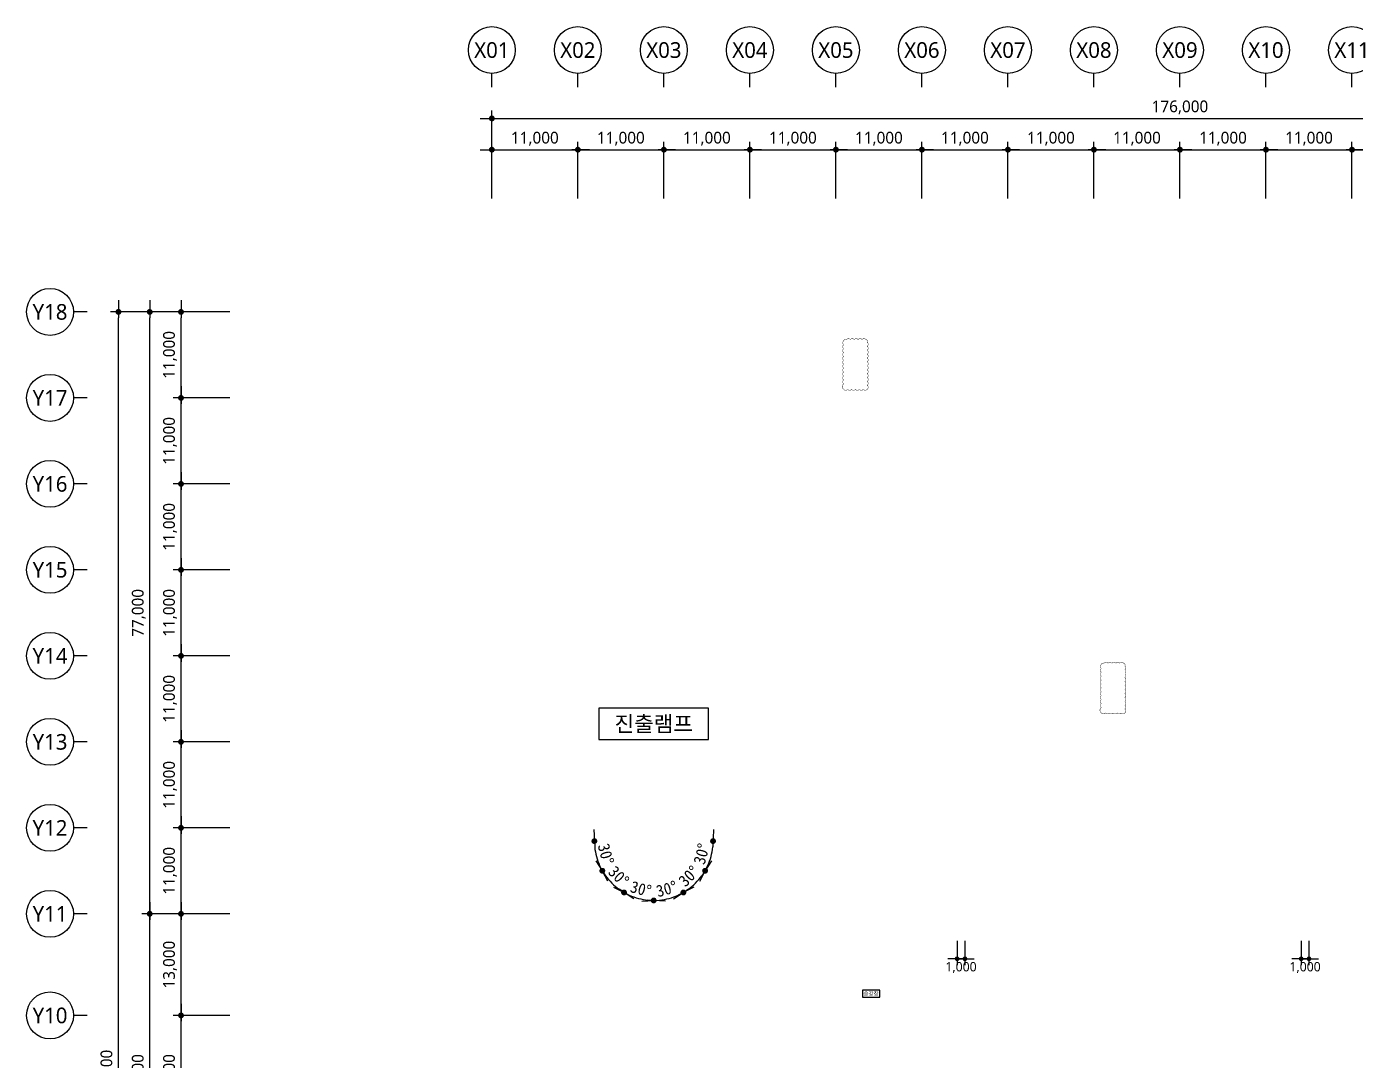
# Model space of a CAD drawing. Header units: millimetres. Extents: x 4003075 to 5615882, y 1445368 to 2591247.
# Drawn here: x 4423075 to 4593013, y 2439613 to 2571868 of the extents above; entities that cross this region are included whole.
import ezdxf
from ezdxf.enums import TextEntityAlignment as Align

# ---------------------------------------------------------------- set-up
doc = ezdxf.new("R2010")
doc.units = ezdxf.units.MM
for name, color, linetype, lineweight in [('A-AXIS-BUBL', 7, 'Continuous', 25), ('A-DIMS', 7, 'Continuous', 25), ('A-XXXX-TXT2', 3, 'Continuous', 25), ('REV-202205', 20, 'Continuous', 25)]:
    doc.layers.add(name, color=color, linetype=linetype, lineweight=lineweight)
doc.styles.add('HY울릉도L', font='')
doc.styles.add('XR-평면도$0$맑은 고딕', font='malgun.ttf')
doc.styles.add('돋움', font='')
doc.styles.add('맑은고딕', font='malgun.ttf')
doc.styles.get('HY울릉도L').set_extended_font_data('HYwulM')
doc.styles.get('돋움').set_extended_font_data('DotumChe')
doc.dimstyles.new('CDIM', dxfattribs={"dimtxt": 3, "dimasz": 1.5, "dimexe": 2, "dimexo": 1, "dimgap": 1, "dimtad": 1, "dimdec": 0, "dimrnd": 0.5, "dimzin": 0, "dimdsep": 32, "dimlunit": 6, "dimtxsty": 'HY울릉도L', "dimblk1": '_CIDOT', "dimblk2": '_CIDOT', "dimsah": 1, "dimcen": 5.5, "dimclrd": 2, "dimclre": 2, "dimclrt": 7, "dimadec": 0, "dimazin": 0, "dimtfac": 1, "dimtdec": 0, "dimtix": 1, "dimtmove": 2, "dimatfit": 1, "dimldrblk": '_CIDOT', "dimfxl": 1, "dimtolj": 1, "dimtzin": 0, "dimlwd": -1, "dimarcsym": 0})

# ---------------------------------------------------------------- blocks, each defined once
blk = doc.blocks.new('글_진출램프')
at = {"layer": 'A-XXXX-TXT2', "color": 0}
blk.add_lwpolyline([(-7000, -1997), (7000, -1997), (7000, 2003), (-7000, 2003)], close=True, dxfattribs=at)
at = {"layer": 'A-XXXX-TXT2', "style": '맑은고딕'}
blk.add_text('진출램프', height=2000, dxfattribs=at).set_placement((0, 3), align=Align.MIDDLE_CENTER)
blk = doc.blocks.new('_CIDOT')
at = {"color": 0, "linetype": 'ByBlock'}
blk.add_line((2, 0), (-1, 0), dxfattribs=at)
at = {"color": 0, "linetype": 'ByBlock', "const_width": 0.5}
blk.add_lwpolyline([(-0.25, 0, 1), (0.25, 0, 1)], format="xyb", close=True, dxfattribs=at)
blk = doc.blocks.new('*D151')
at = {"layer": 'A-DIMS', "lineweight": -2, "transparency": 16777216}
for p, q in [((4542075, 2454916), (4542075, 2451817)), ((4543075, 2454916), (4543075, 2451817))]:
    blk.add_line(p, q, dxfattribs=at)
at = {"layer": 'A-DIMS', "transparency": 16777216}
for p, q in [((4541475, 2452617), (4540875, 2452617)), ((4543075, 2452617), (4542075, 2452617)), ((4543675, 2452617), (4544275, 2452617))]:
    blk.add_line(p, q, dxfattribs=at)
at = {"layer": 'A-DIMS', "transparency": 16777216, "xscale": 600, "yscale": 600, "zscale": 600}
blk.add_blockref('_CIDOT', (4542075, 2452617), dxfattribs=at)
at = {"layer": 'A-DIMS', "transparency": 16777216, "xscale": 600, "yscale": 600, "zscale": 600, "rotation": 180}
blk.add_blockref('_CIDOT', (4543075, 2452617), dxfattribs=at)
at = {"layer": 'A-DIMS', "color": 3, "transparency": 16777216, "insert": (4542575, 2451493), "char_height": 1200, "attachment_point": 5, "style": '맑은고딕'}
blk.add_mtext('\\A1;1,000', dxfattribs=at)
blk = doc.blocks.new('*D153')
at = {"layer": 'A-DIMS', "lineweight": -2, "transparency": 16777216}
for p, q in [((4586075, 2454916), (4586075, 2451817)), ((4587075, 2454916), (4587075, 2451817))]:
    blk.add_line(p, q, dxfattribs=at)
at = {"layer": 'A-DIMS', "transparency": 16777216}
for p, q in [((4585475, 2452617), (4584875, 2452617)), ((4587075, 2452617), (4586075, 2452617)), ((4587675, 2452617), (4588275, 2452617))]:
    blk.add_line(p, q, dxfattribs=at)
at = {"layer": 'A-DIMS', "transparency": 16777216, "xscale": 600, "yscale": 600, "zscale": 600}
blk.add_blockref('_CIDOT', (4586075, 2452617), dxfattribs=at)
at = {"layer": 'A-DIMS', "transparency": 16777216, "xscale": 600, "yscale": 600, "zscale": 600, "rotation": 180}
blk.add_blockref('_CIDOT', (4587075, 2452617), dxfattribs=at)
at = {"layer": 'A-DIMS', "color": 3, "transparency": 16777216, "insert": (4586575, 2451493), "char_height": 1200, "attachment_point": 5, "style": '맑은고딕'}
blk.add_mtext('\\A1;1,000', dxfattribs=at)
blk = doc.blocks.new('*D154')
at = {"layer": 'A-DIMS', "transparency": 16777216}
blk.add_arc((4503275, 2467668), 7587, 305.666, 324.334, dxfattribs=at)
at = {"layer": 'A-DIMS', "transparency": 16777216, "xscale": 750, "yscale": 750, "zscale": 750}
for p, rotation in [((4509846, 2463874), 57.16699755167503), ((4507069, 2461097), 212.8330024483247)]:
    blk.add_blockref('_CIDOT', p, dxfattribs=dict(at, rotation=rotation))
at = {"layer": 'A-DIMS', "color": 3, "transparency": 16777216, "insert": (4507755, 2463187), "char_height": 1500, "attachment_point": 5, "rotation": 45, "style": '돋움'}
blk.add_mtext('\\A1;30°', dxfattribs=at)
blk = doc.blocks.new('*D155')
at = {"layer": 'A-DIMS', "transparency": 16777216}
blk.add_arc((4503275, 2467668), 7587, 335.666, 354.334, dxfattribs=at)
at = {"layer": 'A-DIMS', "transparency": 16777216, "xscale": 750, "yscale": 750, "zscale": 750}
for p, rotation in [((4510862, 2467668), 87.16699788413507), ((4509846, 2463874), 242.833002115865)]:
    blk.add_blockref('_CIDOT', p, dxfattribs=dict(at, rotation=rotation))
at = {"layer": 'A-DIMS', "color": 3, "transparency": 16777216, "insert": (4509395, 2466028), "char_height": 1500, "attachment_point": 5, "rotation": 75, "style": '돋움'}
blk.add_mtext('\\A1;30°', dxfattribs=at)
blk = doc.blocks.new('*D156')
at = {"layer": 'A-DIMS', "transparency": 16777216}
blk.add_arc((4503275, 2467668), 7587, 275.666, 294.334, dxfattribs=at)
at = {"layer": 'A-DIMS', "transparency": 16777216, "xscale": 750, "yscale": 750, "zscale": 750}
for p, rotation in [((4507069, 2461097), 27.16699755167498), ((4503275, 2460080), 182.8330024483249)]:
    blk.add_blockref('_CIDOT', p, dxfattribs=dict(at, rotation=rotation))
at = {"layer": 'A-DIMS', "color": 3, "transparency": 16777216, "insert": (4504915, 2461547), "char_height": 1500, "attachment_point": 5, "rotation": 15, "style": '돋움'}
blk.add_mtext('\\A1;30°', dxfattribs=at)
blk = doc.blocks.new('*D157')
at = {"layer": 'A-DIMS', "transparency": 16777216}
blk.add_arc((4503275, 2467668), 7587, 215.666, 234.334, dxfattribs=at)
at = {"layer": 'A-DIMS', "transparency": 16777216, "xscale": 750, "yscale": 750, "zscale": 750}
for p, rotation in [((4496704, 2463874), 122.8330024483254), ((4499481, 2461097), 327.1669975516756)]:
    blk.add_blockref('_CIDOT', p, dxfattribs=dict(at, rotation=rotation))
at = {"layer": 'A-DIMS', "color": 3, "transparency": 16777216, "insert": (4498795, 2463187), "char_height": 1500, "attachment_point": 5, "rotation": 315, "style": '돋움'}
blk.add_mtext('\\A1;30°', dxfattribs=at)
blk = doc.blocks.new('*D158')
at = {"layer": 'A-DIMS', "transparency": 16777216}
blk.add_arc((4503275, 2467668), 7587, 185.666, 204.334, dxfattribs=at)
at = {"layer": 'A-DIMS', "transparency": 16777216, "xscale": 750, "yscale": 750, "zscale": 750}
for p, rotation in [((4495688, 2467668), 92.8330021158649), ((4496704, 2463874), 297.166997884135)]:
    blk.add_blockref('_CIDOT', p, dxfattribs=dict(at, rotation=rotation))
at = {"layer": 'A-DIMS', "color": 3, "transparency": 16777216, "insert": (4497155, 2466028), "char_height": 1500, "attachment_point": 5, "rotation": 285, "style": '돋움'}
blk.add_mtext('\\A1;30°', dxfattribs=at)
blk = doc.blocks.new('*D159')
at = {"layer": 'A-DIMS', "transparency": 16777216}
blk.add_arc((4503275, 2467668), 7587, 245.666, 264.334, dxfattribs=at)
at = {"layer": 'A-DIMS', "transparency": 16777216, "xscale": 750, "yscale": 750, "zscale": 750}
for p, rotation in [((4499481, 2461097), 152.833002448325), ((4503275, 2460080), 357.1669975516752)]:
    blk.add_blockref('_CIDOT', p, dxfattribs=dict(at, rotation=rotation))
at = {"layer": 'A-DIMS', "color": 3, "transparency": 16777216, "insert": (4501635, 2461547), "char_height": 1500, "attachment_point": 5, "rotation": 345, "style": '돋움'}
blk.add_mtext('\\A1;30°', dxfattribs=at)
blk = doc.blocks.new('*D16')
at = {"layer": 'A-DIMS', "lineweight": -2, "transparency": 16777216}
for p, q in [((93193, 151121), (85943, 151121)), ((93193, 135121), (85943, 135121))]:
    blk.add_line(p, q, dxfattribs=at)
at = {"layer": 'A-DIMS', "transparency": 16777216}
blk.add_line((86943, 135871), (86943, 150371), dxfattribs=at)
at = {"layer": 'A-DIMS', "transparency": 16777216, "xscale": 750, "yscale": 750, "zscale": 750}
for p, rotation in [((86943, 151121), 90), ((86943, 135121), 270)]:
    blk.add_blockref('_CIDOT', p, dxfattribs=dict(at, rotation=rotation))
at = {"layer": 'A-DIMS', "color": 3, "transparency": 16777216, "insert": (85538, 143121), "char_height": 1500, "attachment_point": 5, "rotation": 90, "style": '맑은고딕'}
blk.add_mtext('\\A1;16,000', dxfattribs=at)
blk = doc.blocks.new('*D17')
at = {"layer": 'A-DIMS', "lineweight": -2, "transparency": 16777216}
for p, q in [((93193, 164121), (85943, 164121)), ((93193, 151121), (85943, 151121))]:
    blk.add_line(p, q, dxfattribs=at)
at = {"layer": 'A-DIMS', "transparency": 16777216}
blk.add_line((86943, 151871), (86943, 163371), dxfattribs=at)
at = {"layer": 'A-DIMS', "transparency": 16777216, "xscale": 750, "yscale": 750, "zscale": 750}
for p, rotation in [((86943, 164121), 90), ((86943, 151121), 270)]:
    blk.add_blockref('_CIDOT', p, dxfattribs=dict(at, rotation=rotation))
at = {"layer": 'A-DIMS', "color": 3, "transparency": 16777216, "insert": (85538, 157621), "char_height": 1500, "attachment_point": 5, "rotation": 90, "style": '맑은고딕'}
blk.add_mtext('\\A1;13,000', dxfattribs=at)
blk = doc.blocks.new('*D18')
at = {"layer": 'A-DIMS', "lineweight": -2, "transparency": 16777216}
for p, q in [((93193, 175121), (85943, 175121)), ((93193, 164121), (85943, 164121))]:
    blk.add_line(p, q, dxfattribs=at)
at = {"layer": 'A-DIMS', "transparency": 16777216}
blk.add_line((86943, 164871), (86943, 174371), dxfattribs=at)
at = {"layer": 'A-DIMS', "transparency": 16777216, "xscale": 750, "yscale": 750, "zscale": 750}
for p, rotation in [((86943, 175121), 90), ((86943, 164121), 270)]:
    blk.add_blockref('_CIDOT', p, dxfattribs=dict(at, rotation=rotation))
at = {"layer": 'A-DIMS', "color": 3, "transparency": 16777216, "insert": (85538, 169621), "char_height": 1500, "attachment_point": 5, "rotation": 90, "style": '맑은고딕'}
blk.add_mtext('\\A1;11,000', dxfattribs=at)
blk = doc.blocks.new('*D19')
at = {"layer": 'A-DIMS', "lineweight": -2, "transparency": 16777216}
for p, q in [((93193, 186121), (85943, 186121)), ((93193, 175121), (85943, 175121))]:
    blk.add_line(p, q, dxfattribs=at)
at = {"layer": 'A-DIMS', "transparency": 16777216}
blk.add_line((86943, 175871), (86943, 185371), dxfattribs=at)
at = {"layer": 'A-DIMS', "transparency": 16777216, "xscale": 750, "yscale": 750, "zscale": 750}
for p, rotation in [((86943, 186121), 90), ((86943, 175121), 270)]:
    blk.add_blockref('_CIDOT', p, dxfattribs=dict(at, rotation=rotation))
at = {"layer": 'A-DIMS', "color": 3, "transparency": 16777216, "insert": (85538, 180621), "char_height": 1500, "attachment_point": 5, "rotation": 90, "style": '맑은고딕'}
blk.add_mtext('\\A1;11,000', dxfattribs=at)
blk = doc.blocks.new('*D20')
at = {"layer": 'A-DIMS', "lineweight": -2, "transparency": 16777216}
for p, q in [((93193, 197121), (85943, 197121)), ((93193, 186121), (85943, 186121))]:
    blk.add_line(p, q, dxfattribs=at)
at = {"layer": 'A-DIMS', "transparency": 16777216}
blk.add_line((86943, 186871), (86943, 196371), dxfattribs=at)
at = {"layer": 'A-DIMS', "transparency": 16777216, "xscale": 750, "yscale": 750, "zscale": 750}
for p, rotation in [((86943, 197121), 90), ((86943, 186121), 270)]:
    blk.add_blockref('_CIDOT', p, dxfattribs=dict(at, rotation=rotation))
at = {"layer": 'A-DIMS', "color": 3, "transparency": 16777216, "insert": (85538, 191621), "char_height": 1500, "attachment_point": 5, "rotation": 90, "style": '맑은고딕'}
blk.add_mtext('\\A1;11,000', dxfattribs=at)
blk = doc.blocks.new('*D21')
at = {"layer": 'A-DIMS', "lineweight": -2, "transparency": 16777216}
for p, q in [((93193, 208121), (85943, 208121)), ((93193, 197121), (85943, 197121))]:
    blk.add_line(p, q, dxfattribs=at)
at = {"layer": 'A-DIMS', "transparency": 16777216}
blk.add_line((86943, 197871), (86943, 207371), dxfattribs=at)
at = {"layer": 'A-DIMS', "transparency": 16777216, "xscale": 750, "yscale": 750, "zscale": 750}
for p, rotation in [((86943, 208121), 90), ((86943, 197121), 270)]:
    blk.add_blockref('_CIDOT', p, dxfattribs=dict(at, rotation=rotation))
at = {"layer": 'A-DIMS', "color": 3, "transparency": 16777216, "insert": (85538, 202621), "char_height": 1500, "attachment_point": 5, "rotation": 90, "style": '맑은고딕'}
blk.add_mtext('\\A1;11,000', dxfattribs=at)
blk = doc.blocks.new('*D22')
at = {"layer": 'A-DIMS', "lineweight": -2, "transparency": 16777216}
for p, q in [((93193, 219121), (85943, 219121)), ((93193, 208121), (85943, 208121))]:
    blk.add_line(p, q, dxfattribs=at)
at = {"layer": 'A-DIMS', "transparency": 16777216}
blk.add_line((86943, 208871), (86943, 218371), dxfattribs=at)
at = {"layer": 'A-DIMS', "transparency": 16777216, "xscale": 750, "yscale": 750, "zscale": 750}
for p, rotation in [((86943, 219121), 90), ((86943, 208121), 270)]:
    blk.add_blockref('_CIDOT', p, dxfattribs=dict(at, rotation=rotation))
at = {"layer": 'A-DIMS', "color": 3, "transparency": 16777216, "insert": (85538, 213621), "char_height": 1500, "attachment_point": 5, "rotation": 90, "style": '맑은고딕'}
blk.add_mtext('\\A1;11,000', dxfattribs=at)
blk = doc.blocks.new('*D23')
at = {"layer": 'A-DIMS', "lineweight": -2, "transparency": 16777216}
for p, q in [((93193, 230121), (85943, 230121)), ((93193, 219121), (85943, 219121))]:
    blk.add_line(p, q, dxfattribs=at)
at = {"layer": 'A-DIMS', "transparency": 16777216}
blk.add_line((86943, 219871), (86943, 229371), dxfattribs=at)
at = {"layer": 'A-DIMS', "transparency": 16777216, "xscale": 750, "yscale": 750, "zscale": 750}
for p, rotation in [((86943, 230121), 90), ((86943, 219121), 270)]:
    blk.add_blockref('_CIDOT', p, dxfattribs=dict(at, rotation=rotation))
at = {"layer": 'A-DIMS', "color": 3, "transparency": 16777216, "insert": (85538, 224621), "char_height": 1500, "attachment_point": 5, "rotation": 90, "style": '맑은고딕'}
blk.add_mtext('\\A1;11,000', dxfattribs=at)
blk = doc.blocks.new('*D24')
at = {"layer": 'A-DIMS', "lineweight": -2, "transparency": 16777216}
for p, q in [((93193, 241121), (85943, 241121)), ((93193, 230121), (85943, 230121))]:
    blk.add_line(p, q, dxfattribs=at)
at = {"layer": 'A-DIMS', "transparency": 16777216}
blk.add_line((86943, 230871), (86943, 240371), dxfattribs=at)
at = {"layer": 'A-DIMS', "transparency": 16777216, "xscale": 750, "yscale": 750, "zscale": 750}
for p, rotation in [((86943, 241121), 90), ((86943, 230121), 270)]:
    blk.add_blockref('_CIDOT', p, dxfattribs=dict(at, rotation=rotation))
at = {"layer": 'A-DIMS', "color": 3, "transparency": 16777216, "insert": (85538, 235621), "char_height": 1500, "attachment_point": 5, "rotation": 90, "style": '맑은고딕'}
blk.add_mtext('\\A1;11,000', dxfattribs=at)
blk = doc.blocks.new('*D26')
at = {"layer": 'A-DIMS', "lineweight": -2, "transparency": 16777216}
for p, q in [((93193, 241121), (77943, 241121)), ((93193, 45121), (77943, 45121))]:
    blk.add_line(p, q, dxfattribs=at)
at = {"layer": 'A-DIMS', "transparency": 16777216}
blk.add_line((78943, 45871), (78943, 240371), dxfattribs=at)
at = {"layer": 'A-DIMS', "transparency": 16777216, "xscale": 750, "yscale": 750, "zscale": 750}
for p, rotation in [((78943, 241121), 90), ((78943, 45121), 270)]:
    blk.add_blockref('_CIDOT', p, dxfattribs=dict(at, rotation=rotation))
at = {"layer": 'A-DIMS', "color": 3, "transparency": 16777216, "insert": (77538, 143121), "char_height": 1500, "attachment_point": 5, "rotation": 90, "style": '맑은고딕'}
blk.add_mtext('\\A1;196,000', dxfattribs=at)
blk = doc.blocks.new('*D28')
at = {"layer": 'A-DIMS', "lineweight": -2, "transparency": 16777216}
for p, q in [((93193, 164121), (81943, 164121)), ((93193, 122121), (81943, 122121))]:
    blk.add_line(p, q, dxfattribs=at)
at = {"layer": 'A-DIMS', "transparency": 16777216}
blk.add_line((82943, 122871), (82943, 163371), dxfattribs=at)
at = {"layer": 'A-DIMS', "transparency": 16777216, "xscale": 750, "yscale": 750, "zscale": 750}
for p, rotation in [((82943, 164121), 90), ((82943, 122121), 270)]:
    blk.add_blockref('_CIDOT', p, dxfattribs=dict(at, rotation=rotation))
at = {"layer": 'A-DIMS', "color": 3, "transparency": 16777216, "insert": (81542, 143121), "char_height": 1500, "attachment_point": 5, "rotation": 90, "style": '맑은고딕'}
blk.add_mtext('\\A1;42,000', dxfattribs=at)
blk = doc.blocks.new('*D29')
at = {"layer": 'A-DIMS', "lineweight": -2, "transparency": 16777216}
for p, q in [((93193, 241121), (81943, 241121)), ((93193, 164121), (81943, 164121))]:
    blk.add_line(p, q, dxfattribs=at)
at = {"layer": 'A-DIMS', "transparency": 16777216}
blk.add_line((82943, 164871), (82943, 240371), dxfattribs=at)
at = {"layer": 'A-DIMS', "transparency": 16777216, "xscale": 750, "yscale": 750, "zscale": 750}
for p, rotation in [((82943, 241121), 90), ((82943, 164121), 270)]:
    blk.add_blockref('_CIDOT', p, dxfattribs=dict(at, rotation=rotation))
at = {"layer": 'A-DIMS', "color": 3, "transparency": 16777216, "insert": (81542, 202621), "char_height": 1500, "attachment_point": 5, "rotation": 90, "style": '맑은고딕'}
blk.add_mtext('\\A1;77,000', dxfattribs=at)
blk = doc.blocks.new('*D30')
at = {"layer": 'A-DIMS', "lineweight": -2, "transparency": 16777216}
for p, q in [((148693, 255621), (148693, 262871)), ((159693, 255621), (159693, 262871))]:
    blk.add_line(p, q, dxfattribs=at)
at = {"layer": 'A-DIMS', "transparency": 16777216}
blk.add_line((149443, 261871), (158943, 261871), dxfattribs=at)
at = {"layer": 'A-DIMS', "transparency": 16777216, "xscale": 750, "yscale": 750, "zscale": 750, "rotation": 180}
blk.add_blockref('_CIDOT', (148693, 261871), dxfattribs=at)
at = {"layer": 'A-DIMS', "transparency": 16777216, "xscale": 750, "yscale": 750, "zscale": 750}
blk.add_blockref('_CIDOT', (159693, 261871), dxfattribs=at)
at = {"layer": 'A-DIMS', "color": 3, "transparency": 16777216, "insert": (154193, 263275), "char_height": 1500, "attachment_point": 5, "style": '맑은고딕'}
blk.add_mtext('\\A1;11,000', dxfattribs=at)
blk = doc.blocks.new('*D31')
at = {"layer": 'A-DIMS', "lineweight": -2, "transparency": 16777216}
for p, q in [((159693, 255621), (159693, 262871)), ((170693, 255621), (170693, 262871))]:
    blk.add_line(p, q, dxfattribs=at)
at = {"layer": 'A-DIMS', "transparency": 16777216}
blk.add_line((160443, 261871), (169943, 261871), dxfattribs=at)
at = {"layer": 'A-DIMS', "transparency": 16777216, "xscale": 750, "yscale": 750, "zscale": 750, "rotation": 180}
blk.add_blockref('_CIDOT', (159693, 261871), dxfattribs=at)
at = {"layer": 'A-DIMS', "transparency": 16777216, "xscale": 750, "yscale": 750, "zscale": 750}
blk.add_blockref('_CIDOT', (170693, 261871), dxfattribs=at)
at = {"layer": 'A-DIMS', "color": 3, "transparency": 16777216, "insert": (165193, 263275), "char_height": 1500, "attachment_point": 5, "style": '맑은고딕'}
blk.add_mtext('\\A1;11,000', dxfattribs=at)
blk = doc.blocks.new('*D32')
at = {"layer": 'A-DIMS', "lineweight": -2, "transparency": 16777216}
for p, q in [((170693, 255621), (170693, 262871)), ((181693, 255621), (181693, 262871))]:
    blk.add_line(p, q, dxfattribs=at)
at = {"layer": 'A-DIMS', "transparency": 16777216}
blk.add_line((171443, 261871), (180943, 261871), dxfattribs=at)
at = {"layer": 'A-DIMS', "transparency": 16777216, "xscale": 750, "yscale": 750, "zscale": 750, "rotation": 180}
blk.add_blockref('_CIDOT', (170693, 261871), dxfattribs=at)
at = {"layer": 'A-DIMS', "transparency": 16777216, "xscale": 750, "yscale": 750, "zscale": 750}
blk.add_blockref('_CIDOT', (181693, 261871), dxfattribs=at)
at = {"layer": 'A-DIMS', "color": 3, "transparency": 16777216, "insert": (176193, 263275), "char_height": 1500, "attachment_point": 5, "style": '맑은고딕'}
blk.add_mtext('\\A1;11,000', dxfattribs=at)
blk = doc.blocks.new('*D33')
at = {"layer": 'A-DIMS', "lineweight": -2, "transparency": 16777216}
for p, q in [((181693, 255621), (181693, 262871)), ((192693, 255621), (192693, 262871))]:
    blk.add_line(p, q, dxfattribs=at)
at = {"layer": 'A-DIMS', "transparency": 16777216}
blk.add_line((182443, 261871), (191943, 261871), dxfattribs=at)
at = {"layer": 'A-DIMS', "transparency": 16777216, "xscale": 750, "yscale": 750, "zscale": 750, "rotation": 180}
blk.add_blockref('_CIDOT', (181693, 261871), dxfattribs=at)
at = {"layer": 'A-DIMS', "transparency": 16777216, "xscale": 750, "yscale": 750, "zscale": 750}
blk.add_blockref('_CIDOT', (192693, 261871), dxfattribs=at)
at = {"layer": 'A-DIMS', "color": 3, "transparency": 16777216, "insert": (187193, 263275), "char_height": 1500, "attachment_point": 5, "style": '맑은고딕'}
blk.add_mtext('\\A1;11,000', dxfattribs=at)
blk = doc.blocks.new('*D34')
at = {"layer": 'A-DIMS', "lineweight": -2, "transparency": 16777216}
for p, q in [((192693, 255621), (192693, 262871)), ((203693, 255621), (203693, 262871))]:
    blk.add_line(p, q, dxfattribs=at)
at = {"layer": 'A-DIMS', "transparency": 16777216}
blk.add_line((193443, 261871), (202943, 261871), dxfattribs=at)
at = {"layer": 'A-DIMS', "transparency": 16777216, "xscale": 750, "yscale": 750, "zscale": 750, "rotation": 180}
blk.add_blockref('_CIDOT', (192693, 261871), dxfattribs=at)
at = {"layer": 'A-DIMS', "transparency": 16777216, "xscale": 750, "yscale": 750, "zscale": 750}
blk.add_blockref('_CIDOT', (203693, 261871), dxfattribs=at)
at = {"layer": 'A-DIMS', "color": 3, "transparency": 16777216, "insert": (198193, 263275), "char_height": 1500, "attachment_point": 5, "style": '맑은고딕'}
blk.add_mtext('\\A1;11,000', dxfattribs=at)
blk = doc.blocks.new('*D35')
at = {"layer": 'A-DIMS', "lineweight": -2, "transparency": 16777216}
for p, q in [((203693, 255621), (203693, 262871)), ((214693, 255621), (214693, 262871))]:
    blk.add_line(p, q, dxfattribs=at)
at = {"layer": 'A-DIMS', "transparency": 16777216}
blk.add_line((204443, 261871), (213943, 261871), dxfattribs=at)
at = {"layer": 'A-DIMS', "transparency": 16777216, "xscale": 750, "yscale": 750, "zscale": 750, "rotation": 180}
blk.add_blockref('_CIDOT', (203693, 261871), dxfattribs=at)
at = {"layer": 'A-DIMS', "transparency": 16777216, "xscale": 750, "yscale": 750, "zscale": 750}
blk.add_blockref('_CIDOT', (214693, 261871), dxfattribs=at)
at = {"layer": 'A-DIMS', "color": 3, "transparency": 16777216, "insert": (209193, 263275), "char_height": 1500, "attachment_point": 5, "style": '맑은고딕'}
blk.add_mtext('\\A1;11,000', dxfattribs=at)
blk = doc.blocks.new('*D36')
at = {"layer": 'A-DIMS', "lineweight": -2, "transparency": 16777216}
for p, q in [((214693, 255621), (214693, 262871)), ((225693, 255621), (225693, 262871))]:
    blk.add_line(p, q, dxfattribs=at)
at = {"layer": 'A-DIMS', "transparency": 16777216}
blk.add_line((215443, 261871), (224943, 261871), dxfattribs=at)
at = {"layer": 'A-DIMS', "transparency": 16777216, "xscale": 750, "yscale": 750, "zscale": 750, "rotation": 180}
blk.add_blockref('_CIDOT', (214693, 261871), dxfattribs=at)
at = {"layer": 'A-DIMS', "transparency": 16777216, "xscale": 750, "yscale": 750, "zscale": 750}
blk.add_blockref('_CIDOT', (225693, 261871), dxfattribs=at)
at = {"layer": 'A-DIMS', "color": 3, "transparency": 16777216, "insert": (220193, 263275), "char_height": 1500, "attachment_point": 5, "style": '맑은고딕'}
blk.add_mtext('\\A1;11,000', dxfattribs=at)
blk = doc.blocks.new('*D37')
at = {"layer": 'A-DIMS', "lineweight": -2, "transparency": 16777216}
for p, q in [((225693, 255621), (225693, 262871)), ((236693, 255621), (236693, 262871))]:
    blk.add_line(p, q, dxfattribs=at)
at = {"layer": 'A-DIMS', "transparency": 16777216}
blk.add_line((226443, 261871), (235943, 261871), dxfattribs=at)
at = {"layer": 'A-DIMS', "transparency": 16777216, "xscale": 750, "yscale": 750, "zscale": 750, "rotation": 180}
blk.add_blockref('_CIDOT', (225693, 261871), dxfattribs=at)
at = {"layer": 'A-DIMS', "transparency": 16777216, "xscale": 750, "yscale": 750, "zscale": 750}
blk.add_blockref('_CIDOT', (236693, 261871), dxfattribs=at)
at = {"layer": 'A-DIMS', "color": 3, "transparency": 16777216, "insert": (231193, 263275), "char_height": 1500, "attachment_point": 5, "style": '맑은고딕'}
blk.add_mtext('\\A1;11,000', dxfattribs=at)
blk = doc.blocks.new('*D38')
at = {"layer": 'A-DIMS', "lineweight": -2, "transparency": 16777216}
for p, q in [((236693, 255621), (236693, 262871)), ((247693, 255621), (247693, 262871))]:
    blk.add_line(p, q, dxfattribs=at)
at = {"layer": 'A-DIMS', "transparency": 16777216}
blk.add_line((237443, 261871), (246943, 261871), dxfattribs=at)
at = {"layer": 'A-DIMS', "transparency": 16777216, "xscale": 750, "yscale": 750, "zscale": 750, "rotation": 180}
blk.add_blockref('_CIDOT', (236693, 261871), dxfattribs=at)
at = {"layer": 'A-DIMS', "transparency": 16777216, "xscale": 750, "yscale": 750, "zscale": 750}
blk.add_blockref('_CIDOT', (247693, 261871), dxfattribs=at)
at = {"layer": 'A-DIMS', "color": 3, "transparency": 16777216, "insert": (242193, 263275), "char_height": 1500, "attachment_point": 5, "style": '맑은고딕'}
blk.add_mtext('\\A1;11,000', dxfattribs=at)
blk = doc.blocks.new('*D43')
at = {"layer": 'A-DIMS', "lineweight": -2, "transparency": 16777216}
for p, q in [((126693, 255621), (126693, 266871)), ((302693, 255621), (302693, 266871))]:
    blk.add_line(p, q, dxfattribs=at)
at = {"layer": 'A-DIMS', "transparency": 16777216}
blk.add_line((127443, 265871), (301943, 265871), dxfattribs=at)
at = {"layer": 'A-DIMS', "transparency": 16777216, "xscale": 750, "yscale": 750, "zscale": 750, "rotation": 180}
blk.add_blockref('_CIDOT', (126693, 265871), dxfattribs=at)
at = {"layer": 'A-DIMS', "transparency": 16777216, "xscale": 750, "yscale": 750, "zscale": 750}
blk.add_blockref('_CIDOT', (302693, 265871), dxfattribs=at)
at = {"layer": 'A-DIMS', "color": 3, "transparency": 16777216, "insert": (214693, 267275), "char_height": 1500, "attachment_point": 5, "style": '맑은고딕'}
blk.add_mtext('\\A1;176,000', dxfattribs=at)
blk = doc.blocks.new('*D45')
at = {"layer": 'A-DIMS', "lineweight": -2, "transparency": 16777216}
for p, q in [((126693, 255621), (126693, 262871)), ((137693, 255621), (137693, 262871))]:
    blk.add_line(p, q, dxfattribs=at)
at = {"layer": 'A-DIMS', "transparency": 16777216}
blk.add_line((127443, 261871), (136943, 261871), dxfattribs=at)
at = {"layer": 'A-DIMS', "transparency": 16777216, "xscale": 750, "yscale": 750, "zscale": 750, "rotation": 180}
blk.add_blockref('_CIDOT', (126693, 261871), dxfattribs=at)
at = {"layer": 'A-DIMS', "transparency": 16777216, "xscale": 750, "yscale": 750, "zscale": 750}
blk.add_blockref('_CIDOT', (137693, 261871), dxfattribs=at)
at = {"layer": 'A-DIMS', "color": 3, "transparency": 16777216, "insert": (132193, 263275), "char_height": 1500, "attachment_point": 5, "style": '맑은고딕'}
blk.add_mtext('\\A1;11,000', dxfattribs=at)
blk = doc.blocks.new('*D46')
at = {"layer": 'A-DIMS', "lineweight": -2, "transparency": 16777216}
for p, q in [((137693, 255621), (137693, 262871)), ((148693, 255621), (148693, 262871))]:
    blk.add_line(p, q, dxfattribs=at)
at = {"layer": 'A-DIMS', "transparency": 16777216}
blk.add_line((138443, 261871), (147943, 261871), dxfattribs=at)
at = {"layer": 'A-DIMS', "transparency": 16777216, "xscale": 750, "yscale": 750, "zscale": 750, "rotation": 180}
blk.add_blockref('_CIDOT', (137693, 261871), dxfattribs=at)
at = {"layer": 'A-DIMS', "transparency": 16777216, "xscale": 750, "yscale": 750, "zscale": 750}
blk.add_blockref('_CIDOT', (148693, 261871), dxfattribs=at)
at = {"layer": 'A-DIMS', "color": 3, "transparency": 16777216, "insert": (143193, 263275), "char_height": 1500, "attachment_point": 5, "style": '맑은고딕'}
blk.add_mtext('\\A1;11,000', dxfattribs=at)
blk = doc.blocks.new('글_승강장')
at = {"layer": 'A-XXXX-TXT2', "color": 0, "ltscale": 100}
blk.add_lwpolyline([(-1100, 450), (-1100, -450), (1100, -450), (1100, 450)], close=True, dxfattribs=at)
at = {"layer": 'A-XXXX-TXT2', "ltscale": 100, "style": 'XR-평면도$0$맑은 고딕'}
blk.add_text('승강장', height=500, dxfattribs=at).set_placement((0, 0), align=Align.MIDDLE_CENTER)
blk = doc.blocks.new('DIM(210222)')
for p, q in [((126693, 269870.6), (126693, 271620.6)), ((137693, 269870.6), (137693, 271620.6)), ((148693, 269870.6), (148693, 271620.6)), ((159693, 269870.6), (159693, 271620.6)), ((170693, 269870.6), (170693, 271620.6)), ((181693, 269870.6), (181693, 271620.6)), ((192693, 269870.6), (192693, 271620.6)), ((203693, 269870.6), (203693, 271620.6)), ((214693, 269870.6), (214693, 271620.6)), ((225693, 269870.6), (225693, 271620.6)), ((236693, 269870.6), (236693, 271620.6)), ((74943, 241120.6), (73193, 241120.6)), ((74943, 230120.6), (73193, 230120.6)), ((74943, 219120.6), (73193, 219120.6)), ((74943, 208120.6), (73193, 208120.6)), ((74943, 197120.6), (73193, 197120.6)), ((74943, 186120.6), (73193, 186120.6)), ((74943, 175120.6), (73193, 175120.6)), ((74943, 164120.6), (73193, 164120.6)), ((74943, 151120.6), (73193, 151120.6))]:
    blk.add_line(p, q)
at = {"layer": 'A-AXIS-BUBL', "ltscale": 0.2}
for centre in [(126693, 274620.6), (137693, 274620.6), (148693, 274620.6), (159693, 274620.6), (170693, 274620.6), (181693, 274620.6), (192693, 274620.6), (203693, 274620.6), (214693, 274620.6), (225693, 274620.6), (236693, 274620.6), (70193, 241120.6), (70193, 230120.6), (70193, 219120.6), (70193, 208120.6), (70193, 197120.6), (70193, 186120.6), (70193, 175120.6), (70193, 164120.6), (70193, 151120.6)]:
    blk.add_circle(centre, 3000, dxfattribs=at)
at = {"layer": 'A-XXXX-TXT2', "ltscale": 0.2, "style": '맑은고딕'}
for s, p in [('X01', (126693, 274620.6)), ('X02', (137693, 274620.6)), ('X03', (148693, 274620.6)), ('X04', (159693, 274620.6)), ('X05', (170693, 274620.6)), ('X06', (181693, 274620.6)), ('X07', (192693, 274620.6)), ('X08', (203693, 274620.6)), ('X09', (214693, 274620.6)), ('X10', (225693, 274620.6)), ('X11', (236693, 274620.6)), ('Y18', (70193, 241120.6)), ('Y17', (70193, 230120.6)), ('Y16', (70193, 219120.6)), ('Y15', (70193, 208120.6)), ('Y14', (70193, 197120.6)), ('Y13', (70193, 186120.6)), ('Y12', (70193, 175120.6)), ('Y11', (70193, 164120.6)), ('Y10', (70193, 151120.6))]:
    blk.add_text(s, height=2000, dxfattribs=at).set_placement(p, align=Align.MIDDLE)
at = {"layer": 'A-DIMS'}
for p1, p2, distance, picture, middle in [((126693, 255120.6), (302693, 255120.6), 10750, '*D43', (214693, 267275.5)), ((126693, 255120.6), (137693, 255120.6), 6750, '*D45', (132193, 263275.5)), ((137693, 255120.6), (148693, 255120.6), 6750, '*D46', (143193, 263275.5)), ((148693, 255120.6), (159693, 255120.6), 6750, '*D30', (154193, 263275.5)), ((159693, 255120.6), (170693, 255120.6), 6750, '*D31', (165193, 263275.5)), ((170693, 255120.6), (181693, 255120.6), 6750, '*D32', (176193, 263275.5)), ((181693, 255120.6), (192693, 255120.6), 6750, '*D33', (187193, 263275.5)), ((192693, 255120.6), (203693, 255120.6), 6750, '*D34', (198193, 263275.5)), ((203693, 255120.6), (214693, 255120.6), 6750, '*D35', (209193, 263275.5)), ((214693, 255120.6), (225693, 255120.6), 6750, '*D36', (220193, 263275.5)), ((225693, 255120.6), (236693, 255120.6), 6750, '*D37', (231193, 263275.5)), ((236693, 255120.6), (247693, 255120.6), 6750, '*D38', (242193, 263275.5)), ((93693, 45120.6), (93693, 241120.6), 14750, '*D26', (77538.1, 143120.6)), ((93693, 164120.6), (93693, 241120.6), 10750, '*D29', (81542.2, 202620.6)), ((93693, 230120.6), (93693, 241120.6), 6750, '*D24', (85538.1, 235620.6)), ((93693, 219120.6), (93693, 230120.6), 6750, '*D23', (85538.1, 224620.6)), ((93693, 208120.6), (93693, 219120.6), 6750, '*D22', (85538.1, 213620.6)), ((93693, 197120.6), (93693, 208120.6), 6750, '*D21', (85538.1, 202620.6)), ((93693, 186120.6), (93693, 197120.6), 6750, '*D20', (85538.1, 191620.6)), ((93693, 175120.6), (93693, 186120.6), 6750, '*D19', (85538.1, 180620.6)), ((93693, 164120.6), (93693, 175120.6), 6750, '*D18', (85538.1, 169620.6)), ((93693, 122120.6), (93693, 164120.6), 10750, '*D28', (81542.2, 143120.6)), ((93693, 151120.6), (93693, 164120.6), 6750, '*D17', (85538.1, 157620.6)), ((93693, 135120.6), (93693, 151120.6), 6750, '*D16', (85538.1, 143120.6))]:
    dim = blk.add_aligned_dim(p1=p1, p2=p2, distance=distance, dimstyle='CDIM', override={"dimscale": 500, "dimtxsty": '맑은고딕', "dimclrd": 256, "dimclre": 256, "dimclrt": 3}, dxfattribs=at)
    dim.commit()
    dim.dimension.update_dxf_attribs({"geometry": picture, "text_midpoint": middle})

msp = doc.modelspace()

# ---------------------------------------------------------------- linework, layer by layer
at = {"layer": 'REV-202205', "const_width": 50}
for points in [[(4527575, 2525467.6, 0.52056705), (4528075, 2525467.6, 0.52056705), (4528575, 2525467.6, 0.52056705), (4529075, 2525467.6, 0.52056705), (4529575, 2525467.6, 0.52056705), (4530075, 2525467.6, 0.52056705), (4530575, 2525467.6, 0.52056705), (4530575, 2525967.6, 0.52056705), (4530575, 2526467.6, 0.52056705), (4530575, 2526967.6, 0.52056705), (4530575, 2527467.6, 0.52056705), (4530575, 2527967.6, 0.52056705), (4530575, 2528467.6, 0.52056705), (4530575, 2528967.6, 0.52056705), (4530575, 2529467.6, 0.52056705), (4530575, 2529967.6, 0.52056705), (4530575, 2530467.6, 0.52056705), (4530575, 2530967.6, 0.52056705), (4530575, 2531467.6, 0.52056705), (4530425, 2531817.6, 0.52056705), (4529925, 2531817.6, 0.52056705), (4529425, 2531817.6, 0.52056705), (4528925, 2531817.6, 0.52056705), (4528425, 2531817.6, 0.52056705), (4527925, 2531817.6, 0.52056705), (4527575, 2531667.6, 0.52056705), (4527575, 2531167.6, 0.52056705), (4527575, 2530667.6, 0.52056705), (4527575, 2530167.6, 0.52056705), (4527575, 2529667.6, 0.52056705), (4527575, 2529167.6, 0.52056705), (4527575, 2528667.6, 0.52056705), (4527575, 2528167.6, 0.52056705), (4527575, 2527667.6, 0.52056705), (4527575, 2527167.6, 0.52056705), (4527575, 2526667.6, 0.52056705), (4527575, 2526167.6, 0.52056705)], [(4560525, 2484067.6, 0.52056705), (4561025, 2484067.6, 0.52056705), (4561525, 2484067.6, 0.52056705), (4562025, 2484067.6, 0.52056705), (4562525, 2484067.6, 0.52056705), (4563025, 2484067.6, 0.52056705), (4563525, 2484067.6, 0.52056705), (4563525, 2484567.6, 0.52056705), (4563525, 2485067.6, 0.52056705), (4563525, 2485567.6, 0.52056705), (4563525, 2486067.6, 0.52056705), (4563525, 2486567.6, 0.52056705), (4563525, 2487067.6, 0.52056705), (4563525, 2487567.6, 0.52056705), (4563525, 2488067.6, 0.52056705), (4563525, 2488567.6, 0.52056705), (4563525, 2489067.6, 0.52056705), (4563525, 2489567.6, 0.52056705), (4563525, 2490067.6, 0.52056705), (4563375, 2490417.6, 0.52056705), (4562875, 2490417.6, 0.52056705), (4562375, 2490417.6, 0.52056705), (4561875, 2490417.6, 0.52056705), (4561375, 2490417.6, 0.52056705), (4560875, 2490417.6, 0.52056705), (4560525, 2490267.6, 0.52056705), (4560525, 2489767.6, 0.52056705), (4560525, 2489267.6, 0.52056705), (4560525, 2488767.6, 0.52056705), (4560525, 2488267.6, 0.52056705), (4560525, 2487767.6, 0.52056705), (4560525, 2487267.6, 0.52056705), (4560525, 2486767.6, 0.52056705), (4560525, 2486267.6, 0.52056705), (4560525, 2485767.6, 0.52056705), (4560525, 2485267.6, 0.52056705), (4560525, 2484767.6, 0.52056705)]]:
    msp.add_lwpolyline(points, format="xyb", close=True, dxfattribs=at)

# ---------------------------------------------------------------- block references
for name, p in [('DIM(210222)', (4355882, 2294247)), ('글_진출램프', (4503275, 2482667.6)), ('글_승강장', (4531074.6, 2448157.3))]:
    msp.add_blockref(name, p)

# ---------------------------------------------------------------- dimensions: what is measured, and where the dimension line sits
at = {"layer": 'A-DIMS'}
for base, line1, line2, picture, middle in [((4510404.7, 2465072.6), ((4477575, 2467667.6), (4528975, 2467667.6)), ((4503275, 2467667.6), (4525531.9, 2454817.6)), '*D155', (4509395.4, 2466027.6)), ((4495803, 2466350.1), ((4528975, 2467667.6), (4477575, 2467667.6)), ((4503275, 2467667.6), (4481018.2, 2454817.6)), '*D158', (4497154.7, 2466027.6)), ((4497462.8, 2462790.6), ((4503275, 2467667.6), (4481018.2, 2454817.6)), ((4503275, 2467667.6), (4490425, 2445410.7)), '*D157', (4498794.6, 2463187.2)), ((4500680, 2460537.9), ((4503275, 2467667.6), (4490425, 2445410.7)), ((4503275, 2467667.6), (4503275, 2441967.6)), '*D159', (4501635.1, 2461547.2)), ((4504592.5, 2460195.6), ((4503275, 2467667.6), (4516125, 2445410.7)), ((4503275, 2467667.6), (4503275, 2441967.6)), '*D156', (4504915, 2461547.2)), ((4508152, 2461855.4), ((4503275, 2467667.6), (4525531.9, 2454817.6)), ((4503275, 2467667.6), (4516125, 2445410.7)), '*D154', (4507755.4, 2463187.2))]:
    dim = msp.add_angular_dim_2l(base=base, line1=line1, line2=line2, dimstyle='CDIM', override={"dimscale": 500, "dimtxsty": '돋움', "dimclrd": 256, "dimclre": 256, "dimclrt": 3}, dxfattribs=at)
    dim.commit()
    dim.dimension.update_dxf_attribs({"geometry": picture, "text_midpoint": middle})
for base, p1, p2, picture, middle in [((4542075, 2452616.6), (4543075, 2455316.4), (4542075, 2455316.4), '*D151', (4542575, 2451492.7)), ((4586075, 2452616.6), (4587075, 2455316.4), (4586075, 2455316.4), '*D153', (4586575, 2451492.7))]:
    dim = msp.add_linear_dim(base=base, p1=p1, p2=p2, angle=180, dimstyle='CDIM', override={"dimscale": 400, "dimtad": 4, "dimtxsty": '맑은고딕', "dimclrd": 256, "dimclre": 256, "dimclrt": 3}, dxfattribs=at)
    dim.commit()
    dim.dimension.update_dxf_attribs({"geometry": picture, "text_midpoint": middle})

doc.saveas('drawing.dxf')
